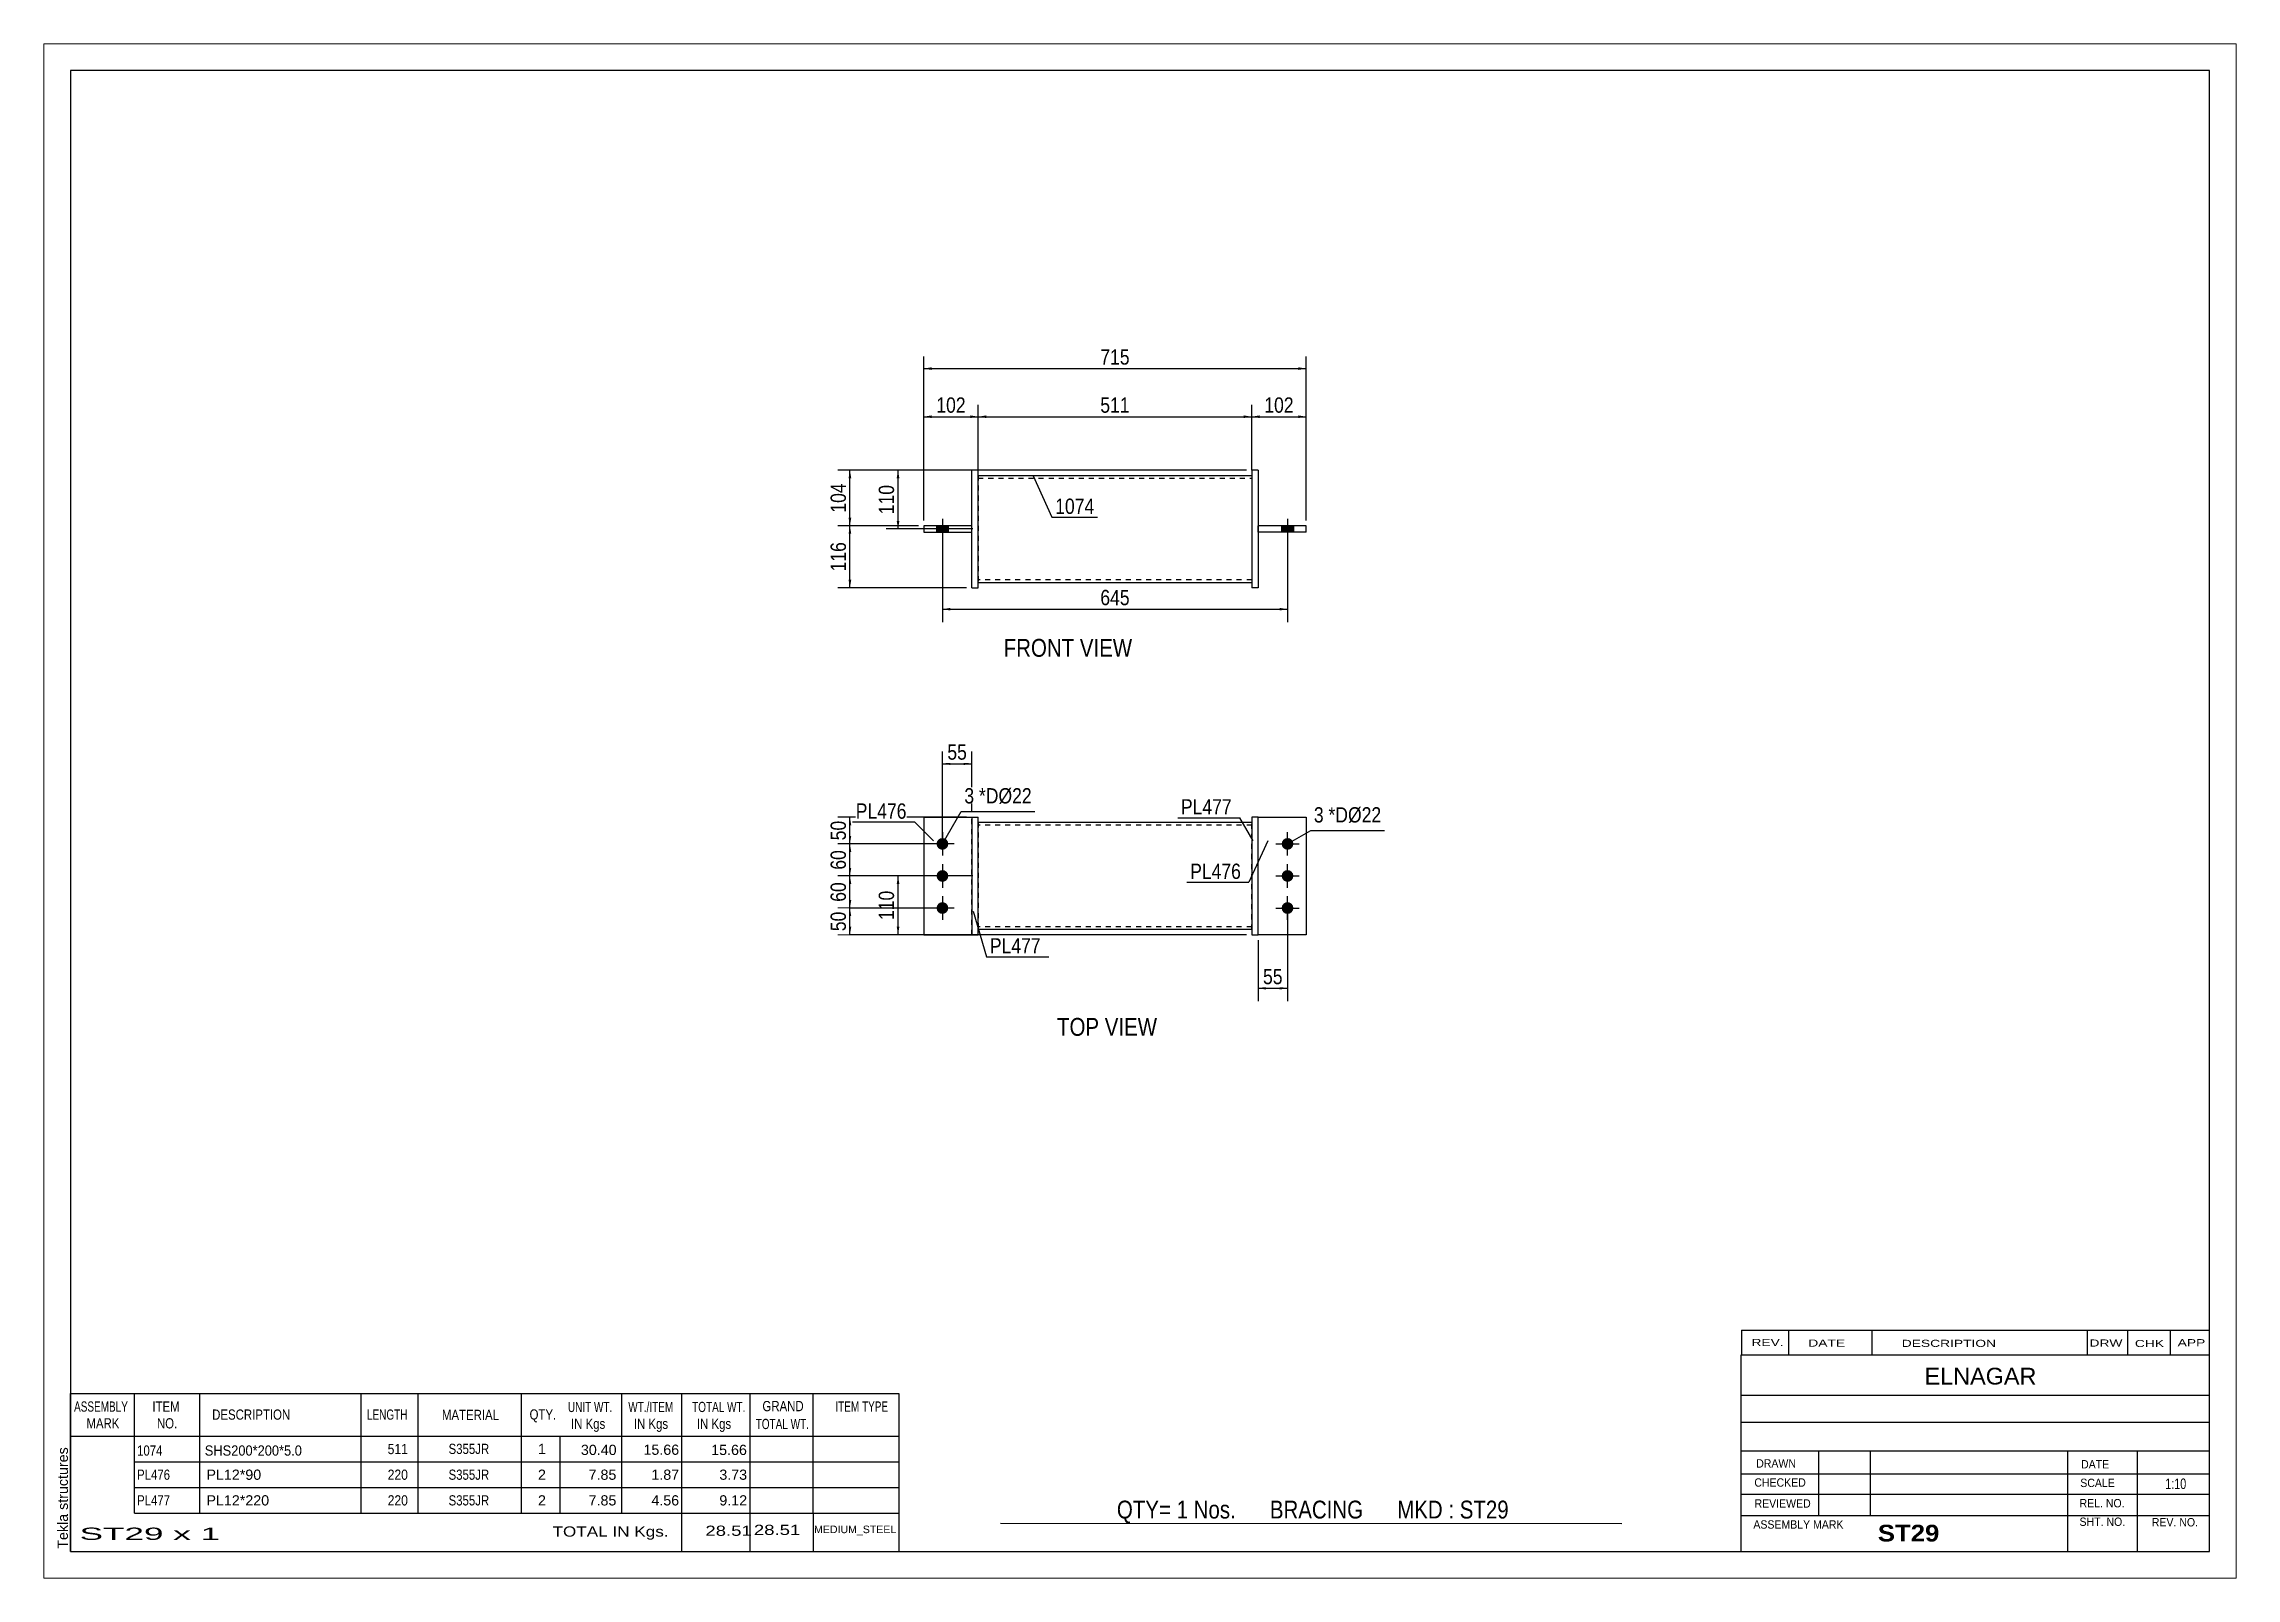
# Paper-space layout 'Layout1' of a CAD drawing. Header units: millimetres. Extents: x 0 to 410, y 0 to 287.
# The model-space entities are those that its viewports show. They can reach past a viewport. Long polylines and large blocks are cut down to what shows.
import ezdxf

# ---------------------------------------------------------------- set-up
doc = ezdxf.new("R2010")
doc.units = ezdxf.units.MM
doc.linetypes.add('DXK_LINE_DOT1', pattern=[1.8814, 0.9407, -0.9407])
doc.layers.add('Viewport layer', color=7, linetype='Continuous', plot=False)
doc.styles.add('Arial', font='ARIAL.TTF', dxfattribs={"height": 0.2})
doc.styles.add('Arial Bold', font='ARIALBD.TTF', dxfattribs={"height": 0.2})
doc.styles.add('Arial Narrow', font='ARIALN.TTF', dxfattribs={"height": 0.2})

# ---------------------------------------------------------------- blocks, each defined once
blk = doc.blocks.new('Unknown-629095178-1571')
at = {"color": 5, "linetype": 'Continuous'}
for p, q in [((405, 282), (5, 282)), ((5, 282), (5, 5)), ((405, 5), (405, 282)), ((5, 5), (405, 5))]:
    blk.add_line(p, q, dxfattribs=at)
at = {"color": 174, "linetype": 'Continuous', "style": 'Arial'}
blk.add_text('Tekla structures', height=1.9102, rotation=90, dxfattribs=at).set_placement((4.5, 5.5))
blk = doc.blocks.new('Unknown-629095178-11 - 1222')
at = {"color": 0, "linetype": 'Continuous'}
blk.add_wipeout([(203.58, 172.35), (203.58, 175.85), (179.51, 175.85), (179.51, 172.35)], dxfattribs=at)
at = {"color": 6, "linetype": 'Continuous', "style": 'Arial Narrow'}
blk.add_text('FRONT VIEW', height=3.34, dxfattribs=at).set_placement((179.51, 172.35))
blk = doc.blocks.new('Unknown-629095178-12 - 1248')
at = {"color": 0, "linetype": 'Continuous'}
blk.add_wipeout([(208.23, 101.45), (208.23, 104.95), (189.48, 104.95), (189.48, 101.45)], dxfattribs=at)
at = {"color": 6, "linetype": 'Continuous', "style": 'Arial Narrow'}
blk.add_text('TOP VIEW', height=3.34, dxfattribs=at).set_placement((189.48, 101.45))
blk = doc.blocks.new('Part-629095178-1239 - 1222')
at = {"color": 2, "linetype": 'Continuous'}
for p, q in [((173.55, 185.25), (173.55, 207.25)), ((174.75, 207.25), (173.55, 207.25)), ((174.75, 185.25), (174.75, 207.25)), ((173.55, 185.25), (174.75, 185.25))]:
    blk.add_line(p, q, dxfattribs=at)
blk = doc.blocks.new('Part-629095178-1238 - 1222')
at = {"color": 2, "linetype": 'Continuous'}
for p, q in [((173.55, 196.85), (164.55, 196.85)), ((164.55, 196.85), (164.55, 195.65)), ((173.55, 195.65), (173.55, 196.85)), ((164.55, 195.65), (173.55, 195.65))]:
    blk.add_line(p, q, dxfattribs=at)
blk = doc.blocks.new('Part-629095178-1240 - 1222')
at = {"color": 2, "linetype": 'Continuous'}
for p, q in [((236.09, 196.85), (227.09, 196.85)), ((227.09, 195.65), (227.09, 196.85)), ((236.09, 195.65), (236.09, 196.85)), ((236.09, 195.65), (227.09, 195.65))]:
    blk.add_line(p, q, dxfattribs=at)
blk = doc.blocks.new('Part-629095178-1241 - 1222')
at = {"color": 2, "linetype": 'Continuous'}
for p, q in [((227.09, 207.25), (225.89, 207.25)), ((225.89, 207.25), (225.89, 185.25)), ((227.09, 207.25), (227.09, 185.25)), ((227.09, 185.25), (225.89, 185.25))]:
    blk.add_line(p, q, dxfattribs=at)
blk = doc.blocks.new('Part-629095178-1242 - 1222')
at = {"color": 2, "linetype": 'Continuous'}
for p, q in [((174.75, 206.25), (225.89, 206.25)), ((174.75, 186.25), (225.89, 186.25))]:
    blk.add_line(p, q, dxfattribs=at)
at = {"color": 7, "linetype": 'DXK_LINE_DOT1'}
for p, q in [((174.75, 206.25), (174.75, 186.25)), ((174.75, 205.75), (225.89, 205.75)), ((225.89, 206.25), (225.89, 186.25)), ((225.89, 186.75), (174.75, 186.75))]:
    blk.add_line(p, q, dxfattribs=at)
blk = doc.blocks.new('Bolt-629095178-1243 - 1222')
at = {"linetype": 'Continuous'}
blk.add_hatch(color=3, dxfattribs=at).paths.add_polyline_path([(166.95, 195.65), (169.15, 195.65), (169.15, 196.85), (166.95, 196.85)])
blk.add_hatch(color=3, dxfattribs=at).paths.add_polyline_path([(166.95, 195.65), (169.15, 195.65), (169.15, 196.85), (166.95, 196.85)])
blk.add_hatch(color=3, dxfattribs=at).paths.add_polyline_path([(166.95, 195.65), (169.15, 195.65), (169.15, 196.85), (166.95, 196.85)])
at = {"color": 3, "linetype": 'Continuous'}
for p, q in [((166.95, 196.85), (166.95, 195.65)), ((166.95, 196.85), (166.95, 195.65)), ((166.95, 196.85), (166.95, 195.65)), ((168.05, 198.15), (168.05, 191.35)), ((168.05, 198.15), (168.05, 191.35)), ((168.05, 198.15), (168.05, 191.35)), ((169.15, 196.85), (169.15, 195.65)), ((169.15, 196.85), (169.15, 195.65)), ((169.15, 196.85), (169.15, 195.65))]:
    blk.add_line(p, q, dxfattribs=at)
blk = doc.blocks.new('Bolt-629095178-1244 - 1222')
at = {"linetype": 'Continuous'}
blk.add_hatch(color=3, dxfattribs=at).paths.add_polyline_path([(233.69, 196.85), (231.49, 196.85), (231.49, 195.65), (233.69, 195.65)])
blk.add_hatch(color=3, dxfattribs=at).paths.add_polyline_path([(233.69, 196.85), (231.49, 196.85), (231.49, 195.65), (233.69, 195.65)])
blk.add_hatch(color=3, dxfattribs=at).paths.add_polyline_path([(233.69, 196.85), (231.49, 196.85), (231.49, 195.65), (233.69, 195.65)])
at = {"color": 3, "linetype": 'Continuous'}
for p, q in [((231.49, 196.85), (231.49, 195.65)), ((231.49, 196.85), (231.49, 195.65)), ((231.49, 196.85), (231.49, 195.65)), ((232.59, 198.15), (232.59, 191.35)), ((232.59, 198.15), (232.59, 191.35)), ((232.59, 198.15), (232.59, 191.35)), ((233.69, 196.85), (233.69, 195.65)), ((233.69, 196.85), (233.69, 195.65)), ((233.69, 196.85), (233.69, 195.65))]:
    blk.add_line(p, q, dxfattribs=at)
blk = doc.blocks.new('Part-629095178-1249 - 1248')
at = {"color": 2, "linetype": 'Continuous'}
for p, q in [((164.55, 142.35), (173.55, 142.35)), ((164.55, 142.35), (164.55, 120.35)), ((164.55, 120.35), (173.55, 120.35))]:
    blk.add_line(p, q, dxfattribs=at)
at = {"color": 7, "linetype": 'DXK_LINE_DOT1'}
blk.add_line((173.55, 120.35), (173.55, 142.35), dxfattribs=at)
blk = doc.blocks.new('Part-629095178-1250 - 1248')
at = {"color": 2, "linetype": 'Continuous'}
for p, q in [((173.55, 142.35), (174.75, 142.35)), ((173.55, 142.35), (173.55, 120.35)), ((174.75, 120.35), (174.75, 142.35)), ((173.55, 120.35), (174.75, 120.35))]:
    blk.add_line(p, q, dxfattribs=at)
blk = doc.blocks.new('Part-629095178-1251 - 1248')
at = {"color": 2, "linetype": 'Continuous'}
for p, q in [((227.09, 142.35), (236.09, 142.35)), ((236.09, 142.35), (236.09, 120.35)), ((236.09, 120.35), (227.09, 120.35))]:
    blk.add_line(p, q, dxfattribs=at)
at = {"color": 7, "linetype": 'DXK_LINE_DOT1'}
blk.add_line((227.09, 120.35), (227.09, 142.35), dxfattribs=at)
blk = doc.blocks.new('Part-629095178-1252 - 1248')
at = {"color": 2, "linetype": 'Continuous'}
for p, q in [((225.89, 142.35), (225.89, 120.35)), ((227.09, 142.35), (225.89, 142.35)), ((227.09, 120.35), (227.09, 142.35)), ((225.89, 120.35), (227.09, 120.35))]:
    blk.add_line(p, q, dxfattribs=at)
blk = doc.blocks.new('Part-629095178-1253 - 1248')
at = {"color": 2, "linetype": 'Continuous'}
for p, q in [((225.89, 141.35), (174.75, 141.35)), ((225.89, 121.35), (174.75, 121.35))]:
    blk.add_line(p, q, dxfattribs=at)
at = {"color": 7, "linetype": 'DXK_LINE_DOT1'}
for p, q in [((174.75, 141.35), (174.75, 121.35)), ((225.89, 140.85), (174.75, 140.85)), ((225.89, 121.35), (225.89, 141.35)), ((225.89, 121.85), (174.75, 121.85))]:
    blk.add_line(p, q, dxfattribs=at)
blk = doc.blocks.new('Bolt-629095178-1254 - 1248')
at = {"linetype": 'Continuous'}
for points in [[(168.05, 136.25, -1), (168.05, 138.45, -1)], [(168.05, 130.25, -1), (168.05, 132.45, -1)], [(168.05, 124.25, -1), (168.05, 126.45, -1)]]:
    blk.add_hatch(color=3, dxfattribs=at).paths.add_polyline_path(points)
at = {"color": 3, "linetype": 'Continuous'}
for p, q in [((168.05, 139.55), (168.05, 135.15)), ((170.25, 137.35), (165.85, 137.35)), ((170.25, 131.35), (165.85, 131.35)), ((168.05, 133.55), (168.05, 129.15)), ((168.05, 127.55), (168.05, 123.15)), ((170.25, 125.35), (165.85, 125.35))]:
    blk.add_line(p, q, dxfattribs=at)
blk = doc.blocks.new('Bolt-629095178-1255 - 1248')
at = {"linetype": 'Continuous'}
for points in [[(232.59, 138.45, -1), (232.59, 136.25, -1)], [(232.59, 132.45, -1), (232.59, 130.25, -1)], [(232.59, 126.45, -1), (232.59, 124.25, -1)]]:
    blk.add_hatch(color=3, dxfattribs=at).paths.add_polyline_path(points)
at = {"color": 3, "linetype": 'Continuous'}
for p, q in [((232.59, 135.15), (232.59, 139.55)), ((230.39, 137.35), (234.79, 137.35)), ((230.39, 131.35), (234.79, 131.35)), ((232.59, 129.15), (232.59, 133.55)), ((232.59, 123.15), (232.59, 127.55)), ((230.39, 125.35), (234.79, 125.35))]:
    blk.add_line(p, q, dxfattribs=at)
blk = doc.blocks.new('StraightDimension-629095178-1288 - 1222')
at = {"linetype": 'Continuous'}
for points in [[(166.05, 226), (164.55, 226.25), (166.05, 226.5)], [(234.59, 226.5), (236.09, 226.25), (234.59, 226)]]:
    blk.add_hatch(color=7, dxfattribs=at).paths.add_polyline_path(points)
at = {"color": 7, "linetype": 'Continuous'}
for p, q in [((164.55, 197.85), (164.55, 228.5)), ((164.55, 226.25), (236.09, 226.25)), ((236.09, 197.85), (236.09, 228.5))]:
    blk.add_line(p, q, dxfattribs=at)
at = {"color": 0}
blk.add_wipeout([(203.66, 226.4), (203.66, 230.6), (196.98, 230.6), (196.98, 226.4)], dxfattribs=at)
at = {"color": 3, "style": 'Arial Narrow'}
blk.add_text('715', height=2.863, dxfattribs=at).set_placement((197.58, 227))
blk = doc.blocks.new('StraightDimension-629095178-1259 - 1222')
at = {"linetype": 'Continuous'}
for points in [[(159.5, 205.75), (159.75, 207.25), (160, 205.75)], [(160, 197.75), (159.75, 196.25), (159.5, 197.75)]]:
    blk.add_hatch(color=7, dxfattribs=at).paths.add_polyline_path(points)
at = {"color": 7, "linetype": 'Continuous'}
for p, q in [((224.89, 207.25), (157.5, 207.25)), ((159.75, 196.25), (159.75, 207.25)), ((173.75, 196.25), (157.5, 196.25))]:
    blk.add_line(p, q, dxfattribs=at)
at = {"color": 0}
blk.add_wipeout([(159.6, 205.09), (155.4, 205.09), (155.4, 198.41), (159.6, 198.41)], dxfattribs=at)
at = {"color": 3, "style": 'Arial Narrow'}
blk.add_text('110', height=2.863, rotation=90.0002, dxfattribs=at).set_placement((159, 199.01))
blk = doc.blocks.new('StraightDimension-629095178-1266 - 1222')
at = {"linetype": 'Continuous'}
for points in [[(150.5, 205.75), (150.75, 207.25), (151, 205.75)], [(151, 198.35), (150.75, 196.85), (150.5, 198.35)]]:
    blk.add_hatch(color=7, dxfattribs=at).paths.add_polyline_path(points)
at = {"color": 7, "linetype": 'Continuous'}
for p, q in [((172.55, 207.25), (148.5, 207.25)), ((150.75, 196.85), (150.75, 207.25)), ((163.55, 196.85), (148.5, 196.85))]:
    blk.add_line(p, q, dxfattribs=at)
at = {"color": 0}
blk.add_wipeout([(150.6, 205.39), (146.4, 205.39), (146.4, 198.71), (150.6, 198.71)], dxfattribs=at)
at = {"color": 3, "style": 'Arial Narrow'}
blk.add_text('104', height=2.863, rotation=90.0002, dxfattribs=at).set_placement((150, 199.31))
blk = doc.blocks.new('StraightDimension-629095178-1267 - 1222')
at = {"linetype": 'Continuous'}
for points in [[(150.5, 195.35), (150.75, 196.85), (151, 195.35)], [(151, 186.75), (150.75, 185.25), (150.5, 186.75)]]:
    blk.add_hatch(color=7, dxfattribs=at).paths.add_polyline_path(points)
at = {"color": 7, "linetype": 'Continuous'}
for p, q in [((163.55, 196.85), (148.5, 196.85)), ((150.75, 185.25), (150.75, 196.85)), ((172.55, 185.25), (148.5, 185.25))]:
    blk.add_line(p, q, dxfattribs=at)
at = {"color": 0}
blk.add_wipeout([(150.6, 194.39), (146.4, 194.39), (146.4, 187.71), (150.6, 187.71)], dxfattribs=at)
at = {"color": 3, "style": 'Arial Narrow'}
blk.add_text('116', height=2.863, rotation=90.0002, dxfattribs=at).set_placement((150, 188.31))
blk = doc.blocks.new('StraightDimension-629095178-1281 - 1222')
at = {"linetype": 'Continuous'}
for points in [[(176.25, 217), (174.75, 217.25), (176.25, 217.5)], [(224.39, 217.5), (225.89, 217.25), (224.39, 217)]]:
    blk.add_hatch(color=7, dxfattribs=at).paths.add_polyline_path(points)
at = {"color": 7, "linetype": 'Continuous'}
for p, q in [((174.75, 207.25), (174.75, 219.5)), ((225.89, 207.25), (225.89, 219.5)), ((174.75, 217.25), (225.89, 217.25))]:
    blk.add_line(p, q, dxfattribs=at)
at = {"color": 0}
blk.add_wipeout([(203.66, 217.4), (203.66, 221.6), (196.98, 221.6), (196.98, 217.4)], dxfattribs=at)
at = {"color": 3, "style": 'Arial Narrow'}
blk.add_text('511', height=2.863, dxfattribs=at).set_placement((197.58, 218))
blk = doc.blocks.new('StraightDimension-629095178-1274 - 1222')
at = {"linetype": 'Continuous'}
for points in [[(169.55, 181), (168.05, 181.25), (169.55, 181.5)], [(231.09, 181.5), (232.59, 181.25), (231.09, 181)]]:
    blk.add_hatch(color=7, dxfattribs=at).paths.add_polyline_path(points)
at = {"color": 7, "linetype": 'Continuous'}
for p, q in [((168.05, 194.65), (168.05, 178.85)), ((232.59, 194.65), (232.59, 178.85)), ((168.05, 181.25), (232.59, 181.25))]:
    blk.add_line(p, q, dxfattribs=at)
at = {"color": 0}
blk.add_wipeout([(203.66, 181.4), (203.66, 185.6), (196.98, 185.6), (196.98, 181.4)], dxfattribs=at)
at = {"color": 3, "style": 'Arial Narrow'}
blk.add_text('645', height=2.863, dxfattribs=at).set_placement((197.58, 182))
blk = doc.blocks.new('StraightDimension-629095178-1280 - 1222')
at = {"linetype": 'Continuous'}
for points in [[(227.39, 217), (225.89, 217.25), (227.39, 217.5)], [(234.59, 217.5), (236.09, 217.25), (234.59, 217)]]:
    blk.add_hatch(color=7, dxfattribs=at).paths.add_polyline_path(points)
at = {"color": 7, "linetype": 'Continuous'}
for p, q in [((225.89, 207.25), (225.89, 219.5)), ((236.09, 197.85), (236.09, 219.5)), ((225.89, 217.25), (236.09, 217.25))]:
    blk.add_line(p, q, dxfattribs=at)
at = {"color": 0}
blk.add_wipeout([(234.33, 217.4), (234.33, 221.6), (227.65, 221.6), (227.65, 217.4)], dxfattribs=at)
at = {"color": 3, "style": 'Arial Narrow'}
blk.add_text('102', height=2.863, dxfattribs=at).set_placement((228.25, 218))
blk = doc.blocks.new('StraightDimension-629095178-1282 - 1222')
at = {"linetype": 'Continuous'}
for points in [[(166.05, 217), (164.55, 217.25), (166.05, 217.5)], [(173.25, 217.5), (174.75, 217.25), (173.25, 217)]]:
    blk.add_hatch(color=7, dxfattribs=at).paths.add_polyline_path(points)
at = {"color": 7, "linetype": 'Continuous'}
for p, q in [((164.55, 197.85), (164.55, 219.5)), ((174.75, 207.25), (174.75, 219.5)), ((164.55, 217.25), (174.75, 217.25))]:
    blk.add_line(p, q, dxfattribs=at)
at = {"color": 0}
blk.add_wipeout([(172.99, 217.4), (172.99, 221.6), (166.31, 221.6), (166.31, 217.4)], dxfattribs=at)
at = {"color": 3, "style": 'Arial Narrow'}
blk.add_text('102', height=2.863, dxfattribs=at).set_placement((166.91, 218))
blk = doc.blocks.new('StraightDimension-629095178-1314 - 1248')
at = {"linetype": 'Continuous'}
for points in [[(169.55, 152.1), (168.05, 152.35), (169.55, 152.6)], [(172.05, 152.6), (173.55, 152.35), (172.05, 152.1)]]:
    blk.add_hatch(color=7, dxfattribs=at).paths.add_polyline_path(points)
at = {"color": 7, "linetype": 'Continuous'}
for p, q in [((168.05, 138.35), (168.05, 154.6)), ((168.05, 152.35), (173.55, 152.35)), ((173.55, 143.35), (173.55, 154.6))]:
    blk.add_line(p, q, dxfattribs=at)
at = {"color": 0}
blk.add_wipeout([(173.23, 152.5), (173.23, 156.7), (168.37, 156.7), (168.37, 152.5)], dxfattribs=at)
at = {"color": 3, "style": 'Arial Narrow'}
blk.add_text('55', height=2.863, dxfattribs=at).set_placement((168.97, 153.1))
blk = doc.blocks.new('StraightDimension-629095178-1292 - 1248')
at = {"linetype": 'Continuous'}
for points in [[(159.5, 129.85), (159.75, 131.35), (160, 129.85)], [(160, 121.85), (159.75, 120.35), (159.5, 121.85)]]:
    blk.add_hatch(color=7, dxfattribs=at).paths.add_polyline_path(points)
at = {"color": 7, "linetype": 'Continuous'}
for p, q in [((173.75, 131.35), (157.5, 131.35)), ((159.75, 120.35), (159.75, 131.35)), ((224.89, 120.35), (157.5, 120.35))]:
    blk.add_line(p, q, dxfattribs=at)
at = {"color": 0}
blk.add_wipeout([(159.6, 129.19), (155.4, 129.19), (155.4, 122.51), (159.6, 122.51)], dxfattribs=at)
at = {"color": 3, "style": 'Arial Narrow'}
blk.add_text('110', height=2.863, rotation=90.0002, dxfattribs=at).set_placement((159, 123.11))
blk = doc.blocks.new('StraightDimension-629095178-1298 - 1248')
at = {"linetype": 'Continuous'}
for points in [[(150.5, 140.85), (150.75, 142.35), (151, 140.85)], [(151, 138.85), (150.75, 137.35), (150.5, 138.85)]]:
    blk.add_hatch(color=7, dxfattribs=at).paths.add_polyline_path(points)
at = {"color": 7, "linetype": 'Continuous'}
for p, q in [((172.55, 142.35), (148.5, 142.35)), ((150.75, 137.35), (150.75, 142.35)), ((167.05, 137.35), (148.5, 137.35))]:
    blk.add_line(p, q, dxfattribs=at)
at = {"color": 0}
blk.add_wipeout([(150.6, 142.28), (146.4, 142.28), (146.4, 137.42), (150.6, 137.42)], dxfattribs=at)
at = {"color": 3, "style": 'Arial Narrow'}
blk.add_text('50', height=2.863, rotation=90.0002, dxfattribs=at).set_placement((150, 138.02))
blk = doc.blocks.new('StraightDimension-629095178-1299 - 1248')
at = {"linetype": 'Continuous'}
for points in [[(150.5, 135.85), (150.75, 137.35), (151, 135.85)], [(151, 132.85), (150.75, 131.35), (150.5, 132.85)]]:
    blk.add_hatch(color=7, dxfattribs=at).paths.add_polyline_path(points)
at = {"color": 7, "linetype": 'Continuous'}
for p, q in [((167.05, 137.35), (148.5, 137.35)), ((150.75, 131.35), (150.75, 137.35)), ((167.05, 131.35), (148.5, 131.35))]:
    blk.add_line(p, q, dxfattribs=at)
at = {"color": 0}
blk.add_wipeout([(150.6, 136.78), (146.4, 136.78), (146.4, 131.92), (150.6, 131.92)], dxfattribs=at)
at = {"color": 3, "style": 'Arial Narrow'}
blk.add_text('60', height=2.863, rotation=90.0002, dxfattribs=at).set_placement((150, 132.52))
blk = doc.blocks.new('StraightDimension-629095178-1300 - 1248')
at = {"linetype": 'Continuous'}
for points in [[(150.5, 129.85), (150.75, 131.35), (151, 129.85)], [(151, 126.85), (150.75, 125.35), (150.5, 126.85)]]:
    blk.add_hatch(color=7, dxfattribs=at).paths.add_polyline_path(points)
at = {"color": 7, "linetype": 'Continuous'}
for p, q in [((167.05, 131.35), (148.5, 131.35)), ((150.75, 125.35), (150.75, 131.35)), ((167.05, 125.35), (148.5, 125.35))]:
    blk.add_line(p, q, dxfattribs=at)
at = {"color": 0}
blk.add_wipeout([(150.6, 130.78), (146.4, 130.78), (146.4, 125.92), (150.6, 125.92)], dxfattribs=at)
at = {"color": 3, "style": 'Arial Narrow'}
blk.add_text('60', height=2.863, rotation=90.0002, dxfattribs=at).set_placement((150, 126.52))
blk = doc.blocks.new('StraightDimension-629095178-1301 - 1248')
at = {"linetype": 'Continuous'}
for points in [[(150.5, 123.85), (150.75, 125.35), (151, 123.85)], [(151, 121.85), (150.75, 120.35), (150.5, 121.85)]]:
    blk.add_hatch(color=7, dxfattribs=at).paths.add_polyline_path(points)
at = {"color": 7, "linetype": 'Continuous'}
for p, q in [((167.05, 125.35), (148.5, 125.35)), ((150.75, 120.35), (150.75, 125.35)), ((172.55, 120.35), (148.5, 120.35))]:
    blk.add_line(p, q, dxfattribs=at)
at = {"color": 0}
blk.add_wipeout([(150.6, 125.28), (146.4, 125.28), (146.4, 120.42), (150.6, 120.42)], dxfattribs=at)
at = {"color": 3, "style": 'Arial Narrow'}
blk.add_text('50', height=2.863, rotation=90.0002, dxfattribs=at).set_placement((150, 121.02))
blk = doc.blocks.new('StraightDimension-629095178-1319 - 1248')
at = {"linetype": 'Continuous'}
for points in [[(228.59, 110.1), (227.09, 110.35), (228.59, 110.6)], [(231.09, 110.6), (232.59, 110.35), (231.09, 110.1)]]:
    blk.add_hatch(color=7, dxfattribs=at).paths.add_polyline_path(points)
at = {"color": 7, "linetype": 'Continuous'}
for p, q in [((232.59, 124.35), (232.59, 107.95)), ((227.09, 119.35), (227.09, 107.95)), ((227.09, 110.35), (232.59, 110.35))]:
    blk.add_line(p, q, dxfattribs=at)
at = {"color": 0}
blk.add_wipeout([(232.27, 110.5), (232.27, 114.7), (227.41, 114.7), (227.41, 110.5)], dxfattribs=at)
at = {"color": 3, "style": 'Arial Narrow'}
blk.add_text('55', height=2.863, dxfattribs=at).set_placement((228.01, 111.1))
blk = doc.blocks.new('CBS_BOM-629095178-1582')
at = {"color": 7, "linetype": 'Continuous'}
for p, q in [((4.97, 26.57), (4.97, 34.57)), ((4.97, 34.57), (159.89, 34.57)), ((16.97, 26.57), (16.97, 34.57)), ((29.16, 26.57), (29.16, 34.57)), ((59.32, 26.57), (59.32, 34.57)), ((70, 26.57), (70, 34.57)), ((89.32, 26.57), (89.32, 34.57)), ((108.12, 26.57), (108.12, 34.57)), ((119.33, 26.57), (119.33, 34.57)), ((132.12, 26.57), (132.12, 34.57)), ((143.87, 26.57), (143.87, 34.57)), ((159.89, 34.56), (159.89, 26.58)), ((4.97, 26.57), (159.89, 26.57)), ((4.97, 21.77), (4.97, 26.57)), ((16.97, 21.77), (16.97, 26.57)), ((29.16, 21.77), (29.16, 26.57)), ((59.32, 21.77), (59.32, 26.57)), ((70, 21.77), (70, 26.57)), ((89.32, 21.77), (89.32, 26.57)), ((96.58, 21.77), (96.58, 26.57)), ((108.12, 21.77), (108.12, 26.57)), ((119.33, 21.77), (119.33, 26.57)), ((132.12, 21.77), (132.12, 26.57)), ((143.89, 21.77), (143.89, 26.57)), ((159.89, 26.57), (159.89, 21.77)), ((4.97, 16.97), (4.97, 21.77)), ((16.97, 21.77), (159.89, 21.77)), ((16.97, 16.97), (16.97, 21.77)), ((29.16, 16.97), (29.16, 21.77)), ((59.32, 16.97), (59.32, 21.77)), ((70, 16.97), (70, 21.77)), ((89.32, 16.97), (89.32, 21.77)), ((96.58, 16.97), (96.58, 21.77)), ((108.12, 16.97), (108.12, 21.77)), ((119.33, 16.97), (119.33, 21.77)), ((132.12, 16.97), (132.12, 21.77)), ((143.89, 16.97), (143.89, 21.77)), ((159.89, 21.76), (159.89, 16.97)), ((4.97, 12.17), (4.97, 16.97)), ((16.97, 16.97), (159.89, 16.97)), ((16.97, 12.17), (16.97, 16.97)), ((29.16, 12.17), (29.16, 16.97)), ((59.32, 12.17), (59.32, 16.97)), ((70, 12.17), (70, 16.97)), ((89.32, 12.17), (89.32, 16.97)), ((96.58, 12.17), (96.58, 16.97)), ((108.12, 12.17), (108.12, 16.97)), ((119.33, 12.17), (119.33, 16.97)), ((132.12, 12.17), (132.12, 16.97)), ((143.89, 12.17), (143.89, 16.97)), ((159.89, 16.96), (159.89, 12.17)), ((4.97, 4.97), (4.97, 12.15)), ((16.97, 12.17), (159.89, 12.17)), ((119.33, 4.97), (119.33, 12.15)), ((132.12, 4.97), (132.12, 12.15)), ((143.93, 4.97), (143.93, 12.15)), ((159.89, 12.17), (159.89, 4.97)), ((4.97, 4.97), (159.89, 4.97))]:
    blk.add_line(p, q, dxfattribs=at)
at = {"color": 3, "linetype": 'Continuous', "style": 'Arial'}
for s, height, width, p in [('ASSEMBLY', 1.91, 0.7, (5.65, 31.14)), ('ITEM', 1.91, 0.8, (20.3, 31.14)), ('UNIT WT.', 1.91, 0.7, (98.01, 31.07)), ('WT./ITEM', 1.91, 0.7, (109.3, 31.07)), ('TOTAL WT.', 1.91, 0.7, (121.24, 31.07)), ('GRAND', 1.91, 0.8, (134.39, 31.23)), ('ITEM TYPE', 1.91, 0.7, (148.03, 31.15)), ('MARK', 1.91, 0.8, (7.97, 28.01)), ('NO.', 1.91, 0.8, (21.15, 28.01)), ('DESCRIPTION', 1.9102, 0.8, (31.48, 29.64)), ('LENGTH', 1.91, 0.7, (60.43, 29.64)), ('MATERIAL', 1.91, 0.8, (74.45, 29.59)), ('QTY.', 1.91, 0.8, (90.84, 29.67)), ('IN Kgs', 1.91, 0.8, (98.59, 27.93)), ('IN Kgs', 1.91, 0.8, (110.34, 27.93)), ('IN Kgs', 1.91, 0.8, (122.13, 27.93)), ('TOTAL WT.', 1.91, 0.7, (133.13, 27.89))]:
    blk.add_text(s, height=height, dxfattribs=dict(at, width=width)).set_placement(p)
at = {"color": 7, "linetype": 'Continuous', "style": 'Arial'}
for s, height, width, p in [('1074', 1.91, 0.8, (17.43, 22.92)), ('SHS200*200*5.0', 1.9102, 0.9, (30.1, 22.92)), ('511', 1.91, 0.85, (64.3, 23.2)), ('S355JR', 1.91, 0.8, (75.69, 23.23)), ('PL476', 1.91, 0.8, (17.43, 18.4)), ('220', 1.91, 0.85, (64.3, 18.4)), ('S355JR', 1.91, 0.8, (75.69, 18.4)), ('PL477', 1.91, 0.8, (17.43, 13.6)), ('220', 1.91, 0.85, (64.3, 13.6)), ('S355JR', 1.91, 0.8, (75.69, 13.6))]:
    blk.add_text(s, height=height, dxfattribs=dict(at, width=width)).set_placement(p)
for s, p in [('1', (92.41, 23.23)), ('30.40', (100.44, 23.04)), ('15.66', (112.14, 23.07)), ('15.66', (124.81, 23.04)), ('PL12*90', (30.41, 18.4)), ('2', (92.41, 18.4)), ('7.85', (101.88, 18.4)), ('1.87', (113.62, 18.4)), ('3.73', (126.33, 18.4)), ('PL12*220', (30.41, 13.6)), ('2', (92.41, 13.6)), ('7.85', (101.88, 13.6)), ('4.56', (113.62, 13.6)), ('9.12', (126.33, 13.6))]:
    blk.add_text(s, height=1.91, dxfattribs=at).set_placement(p)
at = {"color": 6, "linetype": 'Continuous', "style": 'Arial'}
for s, height, width, p in [('ST29 x 1', 2.292, 2.05, (6.69, 7.16)), ('TOTAL IN Kgs.', 1.9102, 1.2, (95.13, 7.77)), ('28.51', 1.91, 1.3, (123.72, 7.92)), ('28.51', 1.91, 1.3, (132.79, 8.08))]:
    blk.add_text(s, height=height, dxfattribs=dict(at, width=width)).set_placement(p)
blk.add_text('MEDIUM_STEEL', height=1.4135, dxfattribs=at).set_placement((144.05, 8.42))
blk = doc.blocks.new('CBS_CALLOFF-629095178-1583')
at = {"color": 7, "linetype": 'Continuous'}
blk.add_line((178.88, 10.27), (295.11, 10.25), dxfattribs=at)
at = {"color": 3, "linetype": 'Continuous', "style": 'Arial Narrow'}
blk.add_text('QTY= 1 Nos.      BRACING      MKD : ST29', height=3.3405, dxfattribs=at).set_placement((200.68, 11.16))
blk = doc.blocks.new('CBS_NAME_BLOG-629095178-1584')
at = {"color": 7, "linetype": 'Continuous'}
for p, q in [((317.41, 41.75), (404.93, 41.75)), ((317.41, 5.04), (317.41, 41.75)), ((317.41, 34.21), (404.93, 34.21)), ((317.48, 29.16), (405, 29.16)), ((317.41, 23.79), (404.93, 23.79)), ((331.93, 11.68), (331.93, 23.78)), ((341.62, 11.71), (341.62, 23.78)), ((378.53, 5.04), (378.53, 23.77)), ((391.58, 5.04), (391.58, 23.78)), ((317.42, 19.49), (405, 19.51)), ((317.41, 15.74), (404.93, 15.74)), ((317.41, 11.7), (404.93, 11.7)), ((317.41, 5), (405, 5))]:
    blk.add_line(p, q, dxfattribs=at)
at = {"color": 3, "linetype": 'Continuous', "style": 'Arial'}
blk.add_text('ELNAGAR', height=3.133, dxfattribs=at).set_placement((351.73, 36.22))
at = {"color": 3, "linetype": 'Continuous'}
for s, height, style, width, p in [('DRAWN', 1.566, 'Arial', 0.9, (320.24, 20.68)), ('DATE', 1.566, 'Arial', 0.9, (381, 20.52)), ('CHECKED', 1.566, 'Arial', 0.9, (319.89, 17.11)), ('SCALE', 1.566, 'Arial', 0.9, (380.85, 17.04)), ('1:10', 1.957, 'Arial Narrow', 0.9, (396.74, 16.68)), ('REVIEWED', 1.566, 'Arial', 0.9, (319.93, 13.19)), ('REL. NO.', 1.566, 'Arial', 0.9, (380.71, 13.24)), ('ASSEMBLY MARK', 1.5663, 'Arial', 0.9, (319.71, 9.26)), ('ST29', 3.131, 'Arial Bold', 1.1, (342.99, 6.86)), ('SHT. NO.', 1.566, 'Arial', 0.9, (380.71, 9.77)), ('REV. NO.', 1.566, 'Arial', 0.9, (394.23, 9.68))]:
    blk.add_text(s, height=height, dxfattribs=dict(at, style=style, width=width)).set_placement(p)
blk = doc.blocks.new('CBS_REVISION-629095178-1585')
at = {"color": 7, "linetype": 'Continuous'}
for p, q in [((317.49, 46.38), (404.99, 46.38)), ((317.49, 46.38), (317.49, 41.75)), ((326.29, 46.38), (326.29, 41.75)), ((341.88, 46.38), (341.88, 41.81)), ((382.14, 46.38), (382.14, 41.75)), ((389.68, 46.38), (389.68, 41.75)), ((397.63, 46.38), (397.63, 41.75)), ((317.49, 41.75), (404.99, 41.75))]:
    blk.add_line(p, q, dxfattribs=at)
at = {"color": 7, "style": 'Arial Narrow', "width": 1.7}
for s, height, p in [('REV.', 1.326, (319.35, 43.43)), ('DATE', 1.326, (329.98, 43.31)), ('DESCRIPTION', 1.3257, (347.46, 43.26)), ('DRW', 1.326, (382.57, 43.32)), ('CHK', 1.326, (391.06, 43.23)), ('APP', 1.326, (399.06, 43.38))]:
    blk.add_text(s, height=height, dxfattribs=at).set_placement(p)
blk = doc.blocks.new('Mark-629095178-1336 - 1222')
at = {"color": 0}
blk.add_wipeout([(196.46, 199.07), (196.46, 202.07), (189.14, 202.07), (189.14, 199.07)], dxfattribs=at)
blk.add_wipeout([(196.46, 199.07), (196.46, 202.07), (189.14, 202.07), (189.14, 199.07)], dxfattribs=at)
at = {"color": 7, "linetype": 'Continuous'}
for p, q in [((185.01, 206.2), (188.54, 198.47)), ((188.54, 198.47), (197.06, 198.47))]:
    blk.add_line(p, q, dxfattribs=at)
at = {"color": 3, "style": 'Arial Narrow'}
blk.add_text('1074', height=2.863, dxfattribs=at).set_placement((189.14, 199.07))
blk = doc.blocks.new('Mark-629095178-1324 - 1248')
at = {"color": 0}
blk.add_wipeout([(161.34, 142.06), (161.34, 145.06), (151.84, 145.06), (151.84, 142.06)], dxfattribs=at)
blk.add_wipeout([(161.34, 142.06), (161.34, 145.06), (151.84, 145.06), (151.84, 142.06)], dxfattribs=at)
at = {"color": 7, "linetype": 'Continuous'}
for p in [(151.24, 141.46), (166.38, 137.92)]:
    blk.add_line(p, (162.84, 141.46), dxfattribs=at)
at = {"color": 3, "style": 'Arial Narrow'}
blk.add_text('PL476', height=2.863, dxfattribs=at).set_placement((151.84, 142.06))
blk = doc.blocks.new('Mark-629095178-1327 - 1248')
at = {"color": 0}
blk.add_wipeout([(186.42, 116.85), (186.42, 119.85), (176.92, 119.85), (176.92, 116.85)], dxfattribs=at)
blk.add_wipeout([(186.42, 116.85), (186.42, 119.85), (176.92, 119.85), (176.92, 116.85)], dxfattribs=at)
at = {"color": 7, "linetype": 'Continuous'}
for p, q in [((173.82, 124.78), (176.32, 116.25)), ((176.32, 116.25), (187.92, 116.25))]:
    blk.add_line(p, q, dxfattribs=at)
at = {"color": 3, "style": 'Arial Narrow'}
blk.add_text('PL477', height=2.863, dxfattribs=at).set_placement((176.92, 116.85))
blk = doc.blocks.new('Mark-629095178-1330 - 1248')
at = {"color": 0}
blk.add_wipeout([(223.88, 130.79), (223.88, 133.79), (214.38, 133.79), (214.38, 130.79)], dxfattribs=at)
blk.add_wipeout([(223.88, 130.79), (223.88, 133.79), (214.38, 133.79), (214.38, 130.79)], dxfattribs=at)
at = {"color": 7, "linetype": 'Continuous'}
for p in [(228.92, 137.92), (213.78, 130.19)]:
    blk.add_line(p, (225.38, 130.19), dxfattribs=at)
at = {"color": 3, "style": 'Arial Narrow'}
blk.add_text('PL476', height=2.863, dxfattribs=at).set_placement((214.38, 130.79))
blk = doc.blocks.new('Mark-629095178-1333 - 1248')
at = {"color": 0}
blk.add_wipeout([(222.16, 142.85), (222.16, 145.85), (212.66, 145.85), (212.66, 142.85)], dxfattribs=at)
blk.add_wipeout([(222.16, 142.85), (222.16, 145.85), (212.66, 145.85), (212.66, 142.85)], dxfattribs=at)
at = {"color": 7, "linetype": 'Continuous'}
for p in [(212.06, 142.25), (226.16, 137.92)]:
    blk.add_line(p, (223.66, 142.25), dxfattribs=at)
at = {"color": 3, "style": 'Arial Narrow'}
blk.add_text('PL477', height=2.863, dxfattribs=at).set_placement((212.66, 142.85))
blk = doc.blocks.new('Mark-629095178-1345 - 1248')
at = {"color": 0}
blk.add_wipeout([(173.98, 144.91), (173.98, 147.91), (172.15, 147.91), (172.15, 144.91)], dxfattribs=at)
blk.add_wipeout([(173.98, 144.91), (173.98, 147.91), (172.15, 147.91), (172.15, 144.91)], dxfattribs=at)
at = {"color": 7, "linetype": 'Continuous'}
blk.add_line((168.05, 137.35), (171.55, 143.41), dxfattribs=at)
at = {"color": 0}
blk.add_wipeout([(178.53, 144.91), (178.53, 147.91), (174.88, 147.91), (174.88, 144.91)], dxfattribs=at)
blk.add_wipeout([(178.53, 144.91), (178.53, 147.91), (174.88, 147.91), (174.88, 144.91)], dxfattribs=at)
at = {"color": 3, "style": 'Arial Narrow'}
blk.add_text('3', height=2.86, dxfattribs=at).set_placement((172.15, 144.91))
at = {"color": 0}
blk.add_wipeout([(184.74, 144.91), (184.74, 147.91), (178.53, 147.91), (178.53, 144.91)], dxfattribs=at)
blk.add_wipeout([(184.74, 144.91), (184.74, 147.91), (178.53, 147.91), (178.53, 144.91)], dxfattribs=at)
at = {"color": 7, "linetype": 'Continuous'}
blk.add_line((171.55, 143.41), (185.34, 143.41), dxfattribs=at)
at = {"color": 3, "style": 'Arial Narrow'}
for s, p in [('*D', (174.88, 144.91)), ('Ø22', (178.53, 144.91))]:
    blk.add_text(s, height=2.863, dxfattribs=at).set_placement(p)
blk = doc.blocks.new('Mark-629095178-1346 - 1248')
at = {"color": 0}
blk.add_wipeout([(239.35, 141.35), (239.35, 144.35), (237.52, 144.35), (237.52, 141.35)], dxfattribs=at)
blk.add_wipeout([(239.35, 141.35), (239.35, 144.35), (237.52, 144.35), (237.52, 141.35)], dxfattribs=at)
at = {"color": 7, "linetype": 'Continuous'}
blk.add_line((232.59, 137.35), (236.92, 139.85), dxfattribs=at)
at = {"color": 0}
blk.add_wipeout([(243.9, 141.35), (243.9, 144.35), (240.25, 144.35), (240.25, 141.35)], dxfattribs=at)
blk.add_wipeout([(243.9, 141.35), (243.9, 144.35), (240.25, 144.35), (240.25, 141.35)], dxfattribs=at)
at = {"color": 3, "style": 'Arial Narrow'}
blk.add_text('3', height=2.86, dxfattribs=at).set_placement((237.52, 141.35))
at = {"color": 0}
blk.add_wipeout([(250.11, 141.35), (250.11, 144.35), (243.9, 144.35), (243.9, 141.35)], dxfattribs=at)
blk.add_wipeout([(250.11, 141.35), (250.11, 144.35), (243.9, 144.35), (243.9, 141.35)], dxfattribs=at)
at = {"color": 7, "linetype": 'Continuous'}
blk.add_line((236.92, 139.85), (250.71, 139.85), dxfattribs=at)
at = {"color": 3, "style": 'Arial Narrow'}
for s, p in [('*D', (240.25, 141.35)), ('Ø22', (243.9, 141.35))]:
    blk.add_text(s, height=2.863, dxfattribs=at).set_placement(p)

msp = doc.modelspace()

# ---------------------------------------------------------------- block references
for name in ['Unknown-629095178-1571', 'Part-629095178-1239 - 1222', 'Part-629095178-1242 - 1222', 'Part-629095178-1241 - 1222', 'Part-629095178-1238 - 1222', 'Bolt-629095178-1243 - 1222', 'Part-629095178-1240 - 1222', 'Bolt-629095178-1244 - 1222', 'Part-629095178-1249 - 1248', 'Bolt-629095178-1254 - 1248', 'Part-629095178-1250 - 1248', 'Part-629095178-1253 - 1248', 'Part-629095178-1252 - 1248', 'Part-629095178-1251 - 1248', 'Bolt-629095178-1255 - 1248', 'CBS_REVISION-629095178-1585', 'CBS_NAME_BLOG-629095178-1584', 'CBS_BOM-629095178-1582', 'CBS_CALLOFF-629095178-1583']:
    msp.add_blockref(name, (0, 0))

# ---------------------------------------------------------------- next in the draw order: block references
for name in ['StraightDimension-629095178-1288 - 1222', 'Unknown-629095178-11 - 1222', 'StraightDimension-629095178-1314 - 1248', 'Mark-629095178-1346 - 1248', 'StraightDimension-629095178-1292 - 1248', 'StraightDimension-629095178-1319 - 1248', 'Unknown-629095178-12 - 1248']:
    msp.add_blockref(name, (0, 0))

# ---------------------------------------------------------------- next in the draw order: block references
for name in ['StraightDimension-629095178-1259 - 1222', 'StraightDimension-629095178-1298 - 1248', 'Mark-629095178-1330 - 1248']:
    msp.add_blockref(name, (0, 0))

# ---------------------------------------------------------------- next in the draw order: block references
for name in ['StraightDimension-629095178-1281 - 1222', 'StraightDimension-629095178-1266 - 1222', 'Mark-629095178-1333 - 1248', 'StraightDimension-629095178-1299 - 1248']:
    msp.add_blockref(name, (0, 0))

# ---------------------------------------------------------------- next in the draw order: block references
for name in ['StraightDimension-629095178-1280 - 1222', 'Mark-629095178-1336 - 1222', 'StraightDimension-629095178-1267 - 1222', 'Mark-629095178-1324 - 1248', 'StraightDimension-629095178-1300 - 1248']:
    msp.add_blockref(name, (0, 0))

# ---------------------------------------------------------------- next in the draw order: block references
for name in ['StraightDimension-629095178-1282 - 1222', 'StraightDimension-629095178-1274 - 1222', 'Mark-629095178-1345 - 1248', 'StraightDimension-629095178-1301 - 1248']:
    msp.add_blockref(name, (0, 0))

# ---------------------------------------------------------------- next in the draw order: block references
msp.add_blockref('Mark-629095178-1327 - 1248', (0, 0))

psp = doc.layouts.get("Layout1")

# ---------------------------------------------------------------- viewports
at = {"layer": 'Viewport layer', "view_target_point": (205, 143.5)}
psp.add_viewport(center=(205, 143.5), size=(410, 287), view_center_point=(0, 0), view_height=287, dxfattribs=at)

doc.saveas('drawing.dxf')
